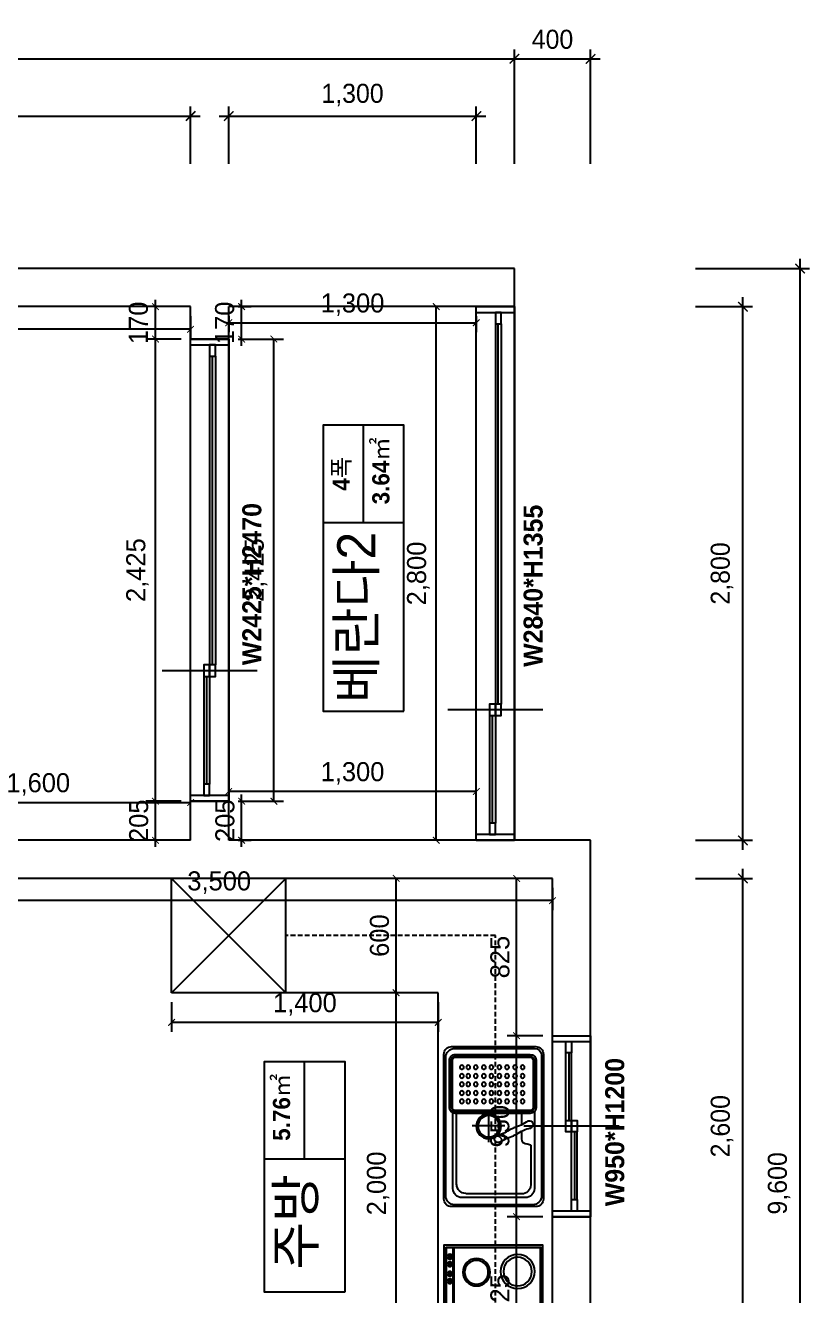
# Model space of a CAD drawing. Header units: inches. Extents: x 261411 to 598054, y 5888 to 34411.
# Drawn here: x 295350 to 299467, y 27747 to 34411 of the extents above; entities that cross this region are included whole.
import ezdxf
from ezdxf.enums import TextEntityAlignment as Align

# ---------------------------------------------------------------- set-up
doc = ezdxf.new("R2010")
doc.units = ezdxf.units.IN
doc.header["$LTSCALE"] = 50
doc.header["$MEASUREMENT"] = 0
doc.linetypes.add('DASHED', pattern=[0.75, 0.5, -0.25])
for name, color, linetype in [('02-WAL', 2, 'Continuous'), ('03-TEXT', 3, 'Continuous'), ('04-WIN TEXT', 4, 'Continuous'), ('06-FUR', 6, 'Continuous'), ('07-DIM', 5, 'Continuous'), ('07-DIM WAL', 5, 'Continuous'), ('253', 253, 'Continuous'), ('CO-FURB-DN', 9, 'Continuous'), ('도면층2', 2, 'Continuous'), ('도면층4', 4, 'Continuous'), ('도면층5', 5, 'Continuous')]:
    doc.layers.add(name, color=color, linetype=linetype)
doc.styles.add('DH-TEXT', font='')
doc.styles.add('HY 울릉도 L', font='')
doc.styles.add('넥슨고딕', font='NEXONLv1GothicBold.ttf')
doc.styles.add('마감재', font='stylu.ttf')
doc.styles.add('코레일둥고', font='Korail_Round_Gothic_Medium.ttf')
doc.styles.get('DH-TEXT').set_extended_font_data('HY울릉도L')
doc.styles.get('HY 울릉도 L').set_extended_font_data('HY울릉도L')
doc.dimstyles.new('50', dxfattribs={"dimscale": 50, "dimtxt": 2, "dimasz": 1, "dimexe": 1, "dimexo": 1, "dimgap": 1, "dimtad": 1, "dimdec": 0, "dimrnd": 0.05, "dimdsep": 46, "dimlunit": 6, "dimtxsty": 'HY 울릉도 L', "dimblk": 'ARCHTICK', "dimcen": 2.5, "dimdle": 1, "dimclrd": 133, "dimclre": 133, "dimclrt": 30, "dimadec": 0, "dimazin": 0, "dimtfac": 1, "dimtdec": 0, "dimtix": 1, "dimtmove": 2, "dimatfit": 3, "dimldrblk": 'ARCHTICK', "dimfxl": 1, "dimlwd": -1, "dimlwe": -1, "dimarcsym": 0})
doc.dimstyles.new('벽치수 Copy of DIM-50', dxfattribs={"dimscale": 50, "dimtxt": 2, "dimasz": 0.7, "dimexe": 1, "dimexo": 1, "dimgap": 0.7, "dimtad": 1, "dimdec": 0, "dimzin": 1, "dimdsep": 46, "dimlunit": 6, "dimtxsty": '마감재', "dimblk": 'ARCHTICK', "dimcen": -0.09, "dimclrd": 256, "dimclre": 256, "dimclrt": 3, "dimadec": 0, "dimazin": 0, "dimtfac": 1, "dimtdec": 0, "dimtix": 1, "dimtmove": 2, "dimatfit": 0, "dimldrblk": 'ARCHTICK', "dimfxl": 1, "dimtolj": 1, "dimtzin": 0, "dimarcsym": 0})

# ---------------------------------------------------------------- blocks, each defined once
blk = doc.blocks.new('FB-009')
at = {"layer": 'CO-FURB-DN', "color": 251}
for p, q in [((10, 510), (10, 10)), ((278, 510), (10, 510)), ((13.4, 505.2), (13.4, 53.7)), ((275.4, 505.2), (13.4, 505.2)), ((566, 510), (266.8, 510)), ((563.4, 505.2), (266.8, 505.2)), ((563.4, 53.7), (563.4, 505.2)), ((566, 10), (566, 510)), ((10, 50), (278, 50)), ((10, 10), (278, 10)), ((12.2, 46.5), (12.2, 13.4)), ((276.4, 46.5), (12.2, 46.5)), ((12.2, 13.4), (276.4, 13.4)), ((13.4, 53.7), (275.4, 53.7)), ((266.8, 53.7), (563.4, 53.7)), ((266.8, 50), (566, 50)), ((564.4, 46.5), (266.8, 46.5)), ((266.8, 13.4), (564.4, 13.4)), ((266.8, 10), (566, 10)), ((385, 40.6), (385, 21.8)), ((388, 40.6), (388, 21.8)), ((424.2, 40.6), (424.2, 21.8)), ((427.2, 40.6), (427.2, 21.8)), ((474.9, 40.6), (474.9, 21.8)), ((477.9, 40.6), (477.9, 21.8)), ((514, 40.6), (514, 21.8)), ((517, 40.6), (517, 21.8)), ((564.4, 13.4), (564.4, 46.5))]:
    blk.add_line(p, q, dxfattribs=at)
at = {"layer": 'CO-FURB-DN'}
blk.add_lwpolyline([(0, 520), (576, 520), (576, 0), (0, 0)], close=True, dxfattribs=at)
at = {"layer": 'CO-FURB-DN', "color": 251}
for centre, radius in [((149.6, 387.2), 89.9), ((437.6, 387.2), 89.9), ((149.6, 387.2), 74.9), ((437.6, 387.2), 74.9), ((145.8, 170.8), 72), ((145.8, 170.8), 62), ((433.8, 170.8), 72), ((433.8, 170.8), 62), ((386.5, 31.2), 12.5), ((386.5, 31.2), 9.52), ((425.6, 31.2), 12.5), ((425.6, 31.2), 9.52), ((476.3, 31.2), 12.5), ((476.3, 31.2), 9.52), ((515.5, 31.2), 12.5), ((515.5, 31.2), 9.52)]:
    blk.add_circle(centre, radius, dxfattribs=at)
at = {"layer": 'CO-FURB-DN', "color": 251, "style": 'DH-TEXT'}
blk.add_text('Miele', height=15, dxfattribs=at).set_placement((29, 23.1))
blk = doc.blocks.new('FB-022')
at = {"layer": 'CO-FURB-DN', "color": 251}
for p, q in [((370.5, 513), (-365, 513)), ((76.4, 475), (-327, 475)), ((346.5, 483.5), (97.4, 483.5)), ((346.5, 473.5), (97.4, 473.5)), ((346.5, 468.5), (97.4, 468.5)), ((408.5, 57), (408.5, 475)), ((-412.5, 465.5), (-412.5, 57)), ((-374.5, 427.5), (-374.5, 95)), ((-354.7, 409), (-354.7, 114.5)), ((-99.8, 456), (-308, 456)), ((-99.8, 456), (-95, 437)), ((-66.5, 408.5), (-25.7, 408.5)), ((6.7, 408.5), (67.4, 408.5)), ((67.4, 453.5), (67.4, 59.5)), ((77.4, 453.5), (77.4, 59.5)), ((82.4, 453.5), (82.4, 59.5)), ((361.5, 59.5), (361.5, 453.5)), ((366.5, 59.5), (366.5, 453.5)), ((376.5, 59.5), (376.5, 453.5)), ((1.8, 320.6), (1.8, 148.2)), ((88, 234.4), (-84.4, 234.4)), ((-365, 9.5), (361, 9.5)), ((-327, 47.5), (69.9, 47.5)), ((-308, 66.5), (67.4, 66.5)), ((97.4, 44.5), (346.5, 44.5)), ((97.4, 39.5), (346.5, 39.5)), ((97.4, 29.5), (346.5, 29.5))]:
    blk.add_line(p, q, dxfattribs=at)
at = {"layer": 'CO-FURB-DN'}
blk.add_lwpolyline([(-382, 0), (378, 0, 0.414214), (418, 40), (418, 482.5, 0.414214), (378, 522.5), (-382, 522.5, 0.414214), (-422, 482.5), (-422, 40, 0.414214)], format="xyb", close=True, dxfattribs=at)
at = {"layer": 'CO-FURB-DN', "color": 251}
for centre, radius in [((130.7, 412.8), 10.7), ((174.1, 412.8), 10.7), ((220.1, 412.8), 10.7), ((263.5, 412.8), 10.7), ((309.5, 412.8), 10.7), ((130.7, 373.1), 10.7), ((130.7, 331), 10.7), ((174.1, 373.1), 10.7), ((174.1, 331), 10.7), ((220.1, 373.1), 10.7), ((220.1, 331), 10.7), ((263.5, 373.1), 10.7), ((263.5, 331), 10.7), ((309.5, 373.1), 10.7), ((309.5, 331), 10.7), ((-0.1, 235.3), 65.6), ((-0.1, 235.3), 56.1), ((130.7, 291.3), 10.7), ((174.1, 291.3), 10.7), ((220.1, 291.3), 10.7), ((263.5, 291.3), 10.7), ((309.5, 291.3), 10.7), ((130.7, 249.1), 10.7), ((130.7, 209.4), 10.7), ((174.1, 249.1), 10.7), ((174.1, 209.4), 10.7), ((220.1, 249.1), 10.7), ((220.1, 209.4), 10.7), ((263.5, 249.1), 10.7), ((263.5, 209.4), 10.7), ((309.5, 249.1), 10.7), ((309.5, 209.4), 10.7), ((130.7, 167.2), 10.7), ((130.7, 127.5), 10.7), ((174.1, 167.2), 10.7), ((174.1, 127.5), 10.7), ((220.1, 167.2), 10.7), ((220.1, 127.5), 10.7), ((263.5, 167.2), 10.7), ((263.5, 127.5), 10.7), ((309.5, 167.2), 10.7), ((309.5, 127.5), 10.7), ((130.7, 94), 10.7), ((174.1, 94), 10.7), ((220.1, 94), 10.7), ((263.5, 94), 10.7), ((309.5, 94), 10.7)]:
    blk.add_circle(centre, radius, dxfattribs=at)
for centre, radius, start, end in [((-365, 465.5), 47.5, 90, 180), ((-327, 427.5), 47.5, 90, 180), ((8.7, 448.1), 20, 310.69453, 180.75487), ((97.4, 453.5), 30, 90, 180), ((97.4, 453.5), 20, 90, 180), ((97.4, 453.5), 15, 90, 180), ((346.5, 453.5), 30, 0, 90), ((346.5, 453.5), 20, 0, 90), ((346.5, 453.5), 15, 0, 90), ((370.5, 475), 38, 0, 90), ((-308, 408.5), 47.5, 90, 180), ((-66.5, 437), 28.5, 180, 270), ((-191.5, 490.3), 185.1, 323.58629, 349.44471), ((172.2, 325.1), 185.1, 141.41182, 166.86058), ((66.5, 437), 28.5, 270, 271.74826), ((-309.2, 441.9), 270.1, 325.99443, 343.44907), ((-2.3, 350.7), 50, 143.58629, 163.44907), ((132.7, 239.2), 185.1, 143.67866, 165.20201), ((-56.8, 378.5), 50, 323.67866, 346.86058), ((-66.2, 284.6), 20, 161.87682, 5.53884), ((-59.8, 298.7), 20, 16.6147, 121.85435), ((-327, 95), 47.5, 180, 270), ((-305.3, 114.5), 47.5, 180, 270), ((-365, 57), 47.5, 180, 270), ((97.4, 59.5), 30, 180, 270), ((97.4, 59.5), 20, 180, 270), ((97.4, 59.5), 15, 180, 270), ((346.5, 59.5), 30, 270, 0), ((346.5, 59.5), 20, 270, 0), ((346.5, 59.5), 15, 270, 0), ((361, 57), 47.5, 270, 0)]:
    blk.add_arc(centre, radius, start, end, dxfattribs=at)
blk = doc.blocks.new('_ArchTick')
at = {"color": 0, "linetype": 'ByBlock', "const_width": 0.15}
blk.add_lwpolyline([(-0.5, -0.5), (0.5, 0.5)], dxfattribs=at)
blk = doc.blocks.new('*D50')
at = {"layer": '07-DIM', "color": 133}
for p, q in [((298867.1, 29935.4), (299167.1, 29935.4)), ((299117.1, 27285.4), (299117.1, 29985.4)), ((298867.1, 27335.4), (299167.1, 27335.4))]:
    blk.add_line(p, q, dxfattribs=at)
at = {"layer": 'Defpoints', "color": 0}
for p in [(298817.1, 29935.4), (299117.1, 29935.4), (298817.1, 27335.4)]:
    blk.add_point(p, dxfattribs=at)
at = {"layer": '07-DIM', "color": 133, "xscale": 50, "yscale": 50, "zscale": 50}
for p, rotation in [((299117.1, 29935.4), 90), ((299117.1, 27335.4), 270)]:
    blk.add_blockref('_ArchTick', p, dxfattribs=dict(at, rotation=rotation))
at = {"layer": '07-DIM', "color": 30, "insert": (299007.2, 28635.4), "char_height": 100, "attachment_point": 5, "rotation": 90, "style": 'HY 울릉도 L'}
blk.add_mtext('2,600', dxfattribs=at)
blk = doc.blocks.new('*D51')
at = {"layer": '07-DIM', "color": 133}
for p, q in [((298867.1, 32935.4), (299167.1, 32935.4)), ((299117.1, 30085.4), (299117.1, 32985.4)), ((298867.1, 30135.4), (299167.1, 30135.4))]:
    blk.add_line(p, q, dxfattribs=at)
at = {"layer": 'Defpoints', "color": 0}
for p in [(298817.1, 32935.4), (299117.1, 32935.4), (298817.1, 30135.4)]:
    blk.add_point(p, dxfattribs=at)
at = {"layer": '07-DIM', "color": 133, "xscale": 50, "yscale": 50, "zscale": 50}
for p, rotation in [((299117.1, 32935.4), 90), ((299117.1, 30135.4), 270)]:
    blk.add_blockref('_ArchTick', p, dxfattribs=dict(at, rotation=rotation))
at = {"layer": '07-DIM', "color": 30, "insert": (299007.2, 31535.4), "char_height": 100, "attachment_point": 5, "rotation": 90, "style": 'HY 울릉도 L'}
blk.add_mtext('2,800', dxfattribs=at)
blk = doc.blocks.new('*D62')
at = {"layer": '07-DIM', "color": 133}
for p, q in [((293667.1, 33935.4), (296267.1, 33935.4)), ((293717.1, 33685.4), (293717.1, 33985.4)), ((296217.1, 33685.4), (296217.1, 33985.4))]:
    blk.add_line(p, q, dxfattribs=at)
at = {"layer": 'Defpoints', "color": 0}
for p in [(296217.1, 33935.4), (293717.1, 33635.4), (296217.1, 33635.4)]:
    blk.add_point(p, dxfattribs=at)
at = {"layer": '07-DIM', "color": 133, "xscale": 50, "yscale": 50, "zscale": 50, "rotation": 180}
blk.add_blockref('_ArchTick', (293717.1, 33935.4), dxfattribs=at)
at = {"layer": '07-DIM', "color": 133, "xscale": 50, "yscale": 50, "zscale": 50}
blk.add_blockref('_ArchTick', (296217.1, 33935.4), dxfattribs=at)
at = {"layer": '07-DIM', "color": 30, "insert": (294967.1, 34045.3), "char_height": 100, "attachment_point": 5, "style": 'HY 울릉도 L'}
blk.add_mtext('2,500', dxfattribs=at)
blk = doc.blocks.new('*D63')
at = {"layer": '07-DIM', "color": 133}
for p, q in [((296367.1, 33935.4), (297767.1, 33935.4)), ((296417.1, 33685.4), (296417.1, 33985.4)), ((297717.1, 33685.4), (297717.1, 33985.4))]:
    blk.add_line(p, q, dxfattribs=at)
at = {"layer": 'Defpoints', "color": 0}
for p in [(297717.1, 33935.4), (296417.1, 33635.4), (297717.1, 33635.4)]:
    blk.add_point(p, dxfattribs=at)
at = {"layer": '07-DIM', "color": 133, "xscale": 50, "yscale": 50, "zscale": 50, "rotation": 180}
blk.add_blockref('_ArchTick', (296417.1, 33935.4), dxfattribs=at)
at = {"layer": '07-DIM', "color": 133, "xscale": 50, "yscale": 50, "zscale": 50}
blk.add_blockref('_ArchTick', (297717.1, 33935.4), dxfattribs=at)
at = {"layer": '07-DIM', "color": 30, "insert": (297067.1, 34045.4), "char_height": 100, "attachment_point": 5, "style": 'HY 울릉도 L'}
blk.add_mtext('1,300', dxfattribs=at)
blk = doc.blocks.new('*D64')
at = {"layer": '07-DIM', "color": 133}
for p, q in [((297917.1, 33685.4), (297917.1, 34285.4)), ((298317.1, 33685.4), (298317.1, 34285.4)), ((297867.1, 34235.4), (298367.1, 34235.4))]:
    blk.add_line(p, q, dxfattribs=at)
at = {"layer": 'Defpoints', "color": 0}
for p in [(298317.1, 34235.4), (297917.1, 33635.4), (298317.1, 33635.4)]:
    blk.add_point(p, dxfattribs=at)
at = {"layer": '07-DIM', "color": 133, "xscale": 50, "yscale": 50, "zscale": 50, "rotation": 180}
blk.add_blockref('_ArchTick', (297917.1, 34235.4), dxfattribs=at)
at = {"layer": '07-DIM', "color": 133, "xscale": 50, "yscale": 50, "zscale": 50}
blk.add_blockref('_ArchTick', (298317.1, 34235.4), dxfattribs=at)
at = {"layer": '07-DIM', "color": 30, "insert": (298117.1, 34337.5), "char_height": 100, "attachment_point": 5, "style": 'HY 울릉도 L'}
blk.add_mtext('400', dxfattribs=at)
blk = doc.blocks.new('*D66')
at = {"layer": '07-DIM', "color": 133}
for p, q in [((286617.1, 33685.4), (286617.1, 34285.4)), ((297917.1, 33685.4), (297917.1, 34285.4)), ((286567.1, 34235.4), (297967.1, 34235.4))]:
    blk.add_line(p, q, dxfattribs=at)
at = {"layer": 'Defpoints', "color": 0}
for p in [(297917.1, 34235.4), (286617.1, 33635.4), (297917.1, 33635.4)]:
    blk.add_point(p, dxfattribs=at)
at = {"layer": '07-DIM', "color": 133, "xscale": 50, "yscale": 50, "zscale": 50, "rotation": 180}
blk.add_blockref('_ArchTick', (286617.1, 34235.4), dxfattribs=at)
at = {"layer": '07-DIM', "color": 133, "xscale": 50, "yscale": 50, "zscale": 50}
blk.add_blockref('_ArchTick', (297917.1, 34235.4), dxfattribs=at)
at = {"layer": '07-DIM', "color": 30, "insert": (292267.1, 34345.4), "char_height": 100, "attachment_point": 5, "style": 'HY 울릉도 L'}
blk.add_mtext('11,300', dxfattribs=at)
blk = doc.blocks.new('*D68')
at = {"layer": '07-DIM', "color": 133}
for p, q in [((298867.1, 33135.4), (299467.1, 33135.4)), ((299417.1, 23485.4), (299417.1, 33185.4)), ((298867.1, 23535.4), (299467.1, 23535.4))]:
    blk.add_line(p, q, dxfattribs=at)
at = {"layer": 'Defpoints', "color": 0}
for p in [(298817.1, 33135.4), (299417.1, 33135.4), (298817.1, 23535.4)]:
    blk.add_point(p, dxfattribs=at)
at = {"layer": '07-DIM', "color": 133, "xscale": 50, "yscale": 50, "zscale": 50}
for p, rotation in [((299417.1, 33135.4), 90), ((299417.1, 23535.4), 270)]:
    blk.add_blockref('_ArchTick', p, dxfattribs=dict(at, rotation=rotation))
at = {"layer": '07-DIM', "color": 30, "insert": (299307.1, 28335.4), "char_height": 100, "attachment_point": 5, "rotation": 90, "style": 'HY 울릉도 L'}
blk.add_mtext('9,600', dxfattribs=at)
blk = doc.blocks.new('*D92')
at = {"layer": '07-DIM WAL', "lineweight": -2}
for p, q in [((298067.1, 28160.4), (297878.5, 28160.4)), ((297928.5, 27335.4), (297928.5, 28160.4)), ((298067.1, 27335.4), (297878.5, 27335.4))]:
    blk.add_line(p, q, dxfattribs=at)
at = {"layer": 'Defpoints', "color": 0}
for p in [(297928.5, 28160.4), (298117.1, 28160.4), (298117.1, 27335.4)]:
    blk.add_point(p, dxfattribs=at)
at = {"layer": '07-DIM WAL', "lineweight": -2, "xscale": 35, "yscale": 35, "zscale": 35}
for p, rotation in [((297928.5, 28160.4), 90), ((297928.5, 27335.4), 270)]:
    blk.add_blockref('_ArchTick', p, dxfattribs=dict(at, rotation=rotation))
at = {"layer": '07-DIM WAL', "color": 3, "insert": (297841.4, 27747.9), "char_height": 100, "attachment_point": 5, "rotation": 90, "style": '마감재'}
blk.add_mtext('\\A1;825', dxfattribs=at)
blk = doc.blocks.new('*D93')
at = {"layer": '07-DIM WAL', "lineweight": -2}
for p, q in [((298067.1, 29110.4), (297878.5, 29110.4)), ((297928.5, 28160.4), (297928.5, 29110.4)), ((298067.1, 28160.4), (297878.5, 28160.4))]:
    blk.add_line(p, q, dxfattribs=at)
at = {"layer": 'Defpoints', "color": 0}
for p in [(297928.5, 29110.4), (298117.1, 29110.4), (298117.1, 28160.4)]:
    blk.add_point(p, dxfattribs=at)
at = {"layer": '07-DIM WAL', "lineweight": -2, "xscale": 35, "yscale": 35, "zscale": 35}
for p, rotation in [((297928.5, 29110.4), 90), ((297928.5, 28160.4), 270)]:
    blk.add_blockref('_ArchTick', p, dxfattribs=dict(at, rotation=rotation))
at = {"layer": '07-DIM WAL', "color": 3, "insert": (297841, 28635.4), "char_height": 100, "attachment_point": 5, "rotation": 90, "style": '마감재'}
blk.add_mtext('\\A1;950', dxfattribs=at)
blk = doc.blocks.new('*D94')
at = {"layer": '07-DIM WAL', "lineweight": -2}
for p, q in [((298067.1, 29935.4), (297878.5, 29935.4)), ((297928.5, 29110.4), (297928.5, 29935.4)), ((298067.1, 29110.4), (297878.5, 29110.4))]:
    blk.add_line(p, q, dxfattribs=at)
at = {"layer": 'Defpoints', "color": 0}
for p in [(297928.5, 29935.4), (298117.1, 29935.4), (298117.1, 29110.4)]:
    blk.add_point(p, dxfattribs=at)
at = {"layer": '07-DIM WAL', "lineweight": -2, "xscale": 35, "yscale": 35, "zscale": 35}
for p, rotation in [((297928.5, 29935.4), 90), ((297928.5, 29110.4), 270)]:
    blk.add_blockref('_ArchTick', p, dxfattribs=dict(at, rotation=rotation))
at = {"layer": '07-DIM WAL', "color": 3, "insert": (297841.4, 29522.9), "char_height": 100, "attachment_point": 5, "rotation": 90, "style": '마감재'}
blk.add_mtext('\\A1;825', dxfattribs=at)
blk = doc.blocks.new('*D95')
at = {"layer": '07-DIM WAL', "lineweight": -2}
for p, q in [((294617.1, 29885.4), (294617.1, 29768.9)), ((298117.1, 29885.4), (298117.1, 29768.9)), ((298117.1, 29818.9), (294617.1, 29818.9))]:
    blk.add_line(p, q, dxfattribs=at)
at = {"layer": 'Defpoints', "color": 0}
for p in [(294617.1, 29935.4), (298117.1, 29935.4), (294617.1, 29818.9)]:
    blk.add_point(p, dxfattribs=at)
at = {"layer": '07-DIM WAL', "lineweight": -2, "xscale": 35, "yscale": 35, "zscale": 35, "rotation": 180}
blk.add_blockref('_ArchTick', (294617.1, 29818.9), dxfattribs=at)
at = {"layer": '07-DIM WAL', "lineweight": -2, "xscale": 35, "yscale": 35, "zscale": 35}
blk.add_blockref('_ArchTick', (298117.1, 29818.9), dxfattribs=at)
at = {"layer": '07-DIM WAL', "color": 3, "insert": (296367.1, 29913.2), "char_height": 100, "attachment_point": 5, "style": '마감재'}
blk.add_mtext('\\A1;3,500', dxfattribs=at)
blk = doc.blocks.new('*D141')
at = {"layer": '07-DIM WAL', "lineweight": -2}
for p, q in [((294617.1, 30185.4), (294617.1, 30383.9)), ((294617.1, 30333.9), (296217.1, 30333.9)), ((296217.1, 30185.4), (296217.1, 30383.9))]:
    blk.add_line(p, q, dxfattribs=at)
at = {"layer": 'Defpoints', "color": 0}
for p in [(296217.1, 30333.9), (294617.1, 30135.4), (296217.1, 30135.4)]:
    blk.add_point(p, dxfattribs=at)
at = {"layer": '07-DIM WAL', "lineweight": -2, "xscale": 35, "yscale": 35, "zscale": 35, "rotation": 180}
blk.add_blockref('_ArchTick', (294617.1, 30333.9), dxfattribs=at)
at = {"layer": '07-DIM WAL', "lineweight": -2, "xscale": 35, "yscale": 35, "zscale": 35}
blk.add_blockref('_ArchTick', (296217.1, 30333.9), dxfattribs=at)
at = {"layer": '07-DIM WAL', "color": 3, "insert": (295417.1, 30428.3), "char_height": 100, "attachment_point": 5, "style": '마감재'}
blk.add_mtext('\\A1;1,600', dxfattribs=at)
blk = doc.blocks.new('*D142')
at = {"layer": '07-DIM WAL', "lineweight": -2}
for p, q in [((296167.1, 30340.4), (295982.3, 30340.4)), ((296032.3, 30100.4), (296032.3, 30375.4)), ((296167.1, 30135.4), (295982.3, 30135.4))]:
    blk.add_line(p, q, dxfattribs=at)
at = {"layer": 'Defpoints', "color": 0}
for p in [(296032.3, 30340.4), (296217.1, 30340.4), (296217.1, 30135.4)]:
    blk.add_point(p, dxfattribs=at)
at = {"layer": '07-DIM WAL', "lineweight": -2, "xscale": 35, "yscale": 35, "zscale": 35}
for p, rotation in [((296032.3, 30340.4), 270), ((296032.3, 30135.4), 90)]:
    blk.add_blockref('_ArchTick', p, dxfattribs=dict(at, rotation=rotation))
at = {"layer": '07-DIM WAL', "color": 3, "insert": (295944.8, 30237.9), "char_height": 100, "attachment_point": 5, "rotation": 90, "style": '마감재'}
blk.add_mtext('\\A1;205', dxfattribs=at)
blk = doc.blocks.new('*D143')
at = {"layer": '07-DIM WAL', "lineweight": -2}
for p, q in [((296167.1, 32765.4), (295982.3, 32765.4)), ((296032.3, 30340.4), (296032.3, 32765.4)), ((296167.1, 30340.4), (295982.3, 30340.4))]:
    blk.add_line(p, q, dxfattribs=at)
at = {"layer": 'Defpoints', "color": 0}
for p in [(296032.3, 32765.4), (296217.1, 32765.4), (296217.1, 30340.4)]:
    blk.add_point(p, dxfattribs=at)
at = {"layer": '07-DIM WAL', "lineweight": -2, "xscale": 35, "yscale": 35, "zscale": 35}
for p, rotation in [((296032.3, 32765.4), 90), ((296032.3, 30340.4), 270)]:
    blk.add_blockref('_ArchTick', p, dxfattribs=dict(at, rotation=rotation))
at = {"layer": '07-DIM WAL', "color": 3, "insert": (295938.3, 31552.9), "char_height": 100, "attachment_point": 5, "rotation": 90, "style": '마감재'}
blk.add_mtext('\\A1;2,425', dxfattribs=at)
blk = doc.blocks.new('*D144')
at = {"layer": '07-DIM WAL', "lineweight": -2}
for p, q in [((296167.1, 32935.4), (295982.3, 32935.4)), ((296032.3, 32730.4), (296032.3, 32970.4)), ((296167.1, 32765.4), (295982.3, 32765.4))]:
    blk.add_line(p, q, dxfattribs=at)
at = {"layer": 'Defpoints', "color": 0}
for p in [(296032.3, 32935.4), (296217.1, 32935.4), (296217.1, 32765.4)]:
    blk.add_point(p, dxfattribs=at)
at = {"layer": '07-DIM WAL', "lineweight": -2, "xscale": 35, "yscale": 35, "zscale": 35}
for p, rotation in [((296032.3, 32935.4), 270), ((296032.3, 32765.4), 90)]:
    blk.add_blockref('_ArchTick', p, dxfattribs=dict(at, rotation=rotation))
at = {"layer": '07-DIM WAL', "color": 3, "insert": (295943.4, 32850.4), "char_height": 100, "attachment_point": 5, "rotation": 90, "style": '마감재'}
blk.add_mtext('\\A1;170', dxfattribs=at)
blk = doc.blocks.new('*D145')
at = {"layer": '07-DIM WAL', "lineweight": -2}
for p, q in [((293717.1, 32885.4), (293717.1, 32766.5)), ((296217.1, 32885.4), (296217.1, 32766.5)), ((296217.1, 32816.5), (293717.1, 32816.5))]:
    blk.add_line(p, q, dxfattribs=at)
at = {"layer": 'Defpoints', "color": 0}
for p in [(293717.1, 32935.4), (296217.1, 32935.4), (293717.1, 32816.5)]:
    blk.add_point(p, dxfattribs=at)
at = {"layer": '07-DIM WAL', "lineweight": -2, "xscale": 35, "yscale": 35, "zscale": 35, "rotation": 180}
blk.add_blockref('_ArchTick', (293717.1, 32816.5), dxfattribs=at)
at = {"layer": '07-DIM WAL', "lineweight": -2, "xscale": 35, "yscale": 35, "zscale": 35}
blk.add_blockref('_ArchTick', (296217.1, 32816.5), dxfattribs=at)
at = {"layer": '07-DIM WAL', "color": 3, "insert": (294967.1, 32910.8), "char_height": 100, "attachment_point": 5, "style": '마감재'}
blk.add_mtext('\\A1;2,500', dxfattribs=at)
blk = doc.blocks.new('*D146')
at = {"layer": '07-DIM WAL', "lineweight": -2}
for p, q in [((296467.1, 30340.4), (296535, 30340.4)), ((296485, 30100.4), (296485, 30375.4)), ((296467.1, 30135.4), (296535, 30135.4))]:
    blk.add_line(p, q, dxfattribs=at)
at = {"layer": 'Defpoints', "color": 0}
for p in [(296417.1, 30340.4), (296485, 30340.4), (296417.1, 30135.4)]:
    blk.add_point(p, dxfattribs=at)
at = {"layer": '07-DIM WAL', "lineweight": -2, "xscale": 35, "yscale": 35, "zscale": 35}
for p, rotation in [((296485, 30340.4), 270), ((296485, 30135.4), 90)]:
    blk.add_blockref('_ArchTick', p, dxfattribs=dict(at, rotation=rotation))
at = {"layer": '07-DIM WAL', "color": 3, "insert": (296397.5, 30237.9), "char_height": 100, "attachment_point": 5, "rotation": 90, "style": '마감재'}
blk.add_mtext('\\A1;205', dxfattribs=at)
blk = doc.blocks.new('*D147')
at = {"layer": '07-DIM WAL', "lineweight": -2}
for p, q in [((296467.1, 32765.4), (296704.3, 32765.4)), ((296654.3, 30340.4), (296654.3, 32765.4)), ((296467.1, 30340.4), (296704.3, 30340.4))]:
    blk.add_line(p, q, dxfattribs=at)
at = {"layer": 'Defpoints', "color": 0}
for p in [(296417.1, 32765.4), (296654.3, 32765.4), (296417.1, 30340.4)]:
    blk.add_point(p, dxfattribs=at)
at = {"layer": '07-DIM WAL', "lineweight": -2, "xscale": 35, "yscale": 35, "zscale": 35}
for p, rotation in [((296654.3, 32765.4), 90), ((296654.3, 30340.4), 270)]:
    blk.add_blockref('_ArchTick', p, dxfattribs=dict(at, rotation=rotation))
at = {"layer": '07-DIM WAL', "color": 3, "insert": (296560.3, 31552.9), "char_height": 100, "attachment_point": 5, "rotation": 90, "style": '마감재'}
blk.add_mtext('\\A1;2,425', dxfattribs=at)
blk = doc.blocks.new('*D148')
at = {"layer": '07-DIM WAL', "lineweight": -2}
for p, q in [((296467.1, 32935.4), (296535, 32935.4)), ((296485, 32730.4), (296485, 32970.4)), ((296467.1, 32765.4), (296535, 32765.4))]:
    blk.add_line(p, q, dxfattribs=at)
at = {"layer": 'Defpoints', "color": 0}
for p in [(296417.1, 32935.4), (296485, 32935.4), (296417.1, 32765.4)]:
    blk.add_point(p, dxfattribs=at)
at = {"layer": '07-DIM WAL', "lineweight": -2, "xscale": 35, "yscale": 35, "zscale": 35}
for p, rotation in [((296485, 32935.4), 270), ((296485, 32765.4), 90)]:
    blk.add_blockref('_ArchTick', p, dxfattribs=dict(at, rotation=rotation))
at = {"layer": '07-DIM WAL', "color": 3, "insert": (296396, 32850.4), "char_height": 100, "attachment_point": 5, "rotation": 90, "style": '마감재'}
blk.add_mtext('\\A1;170', dxfattribs=at)
blk = doc.blocks.new('*D149')
at = {"layer": '07-DIM WAL', "lineweight": -2}
for p, q in [((296417.1, 32885.4), (296417.1, 32801.1)), ((297717.1, 32885.4), (297717.1, 32801.1)), ((296417.1, 32851.1), (297717.1, 32851.1))]:
    blk.add_line(p, q, dxfattribs=at)
at = {"layer": 'Defpoints', "color": 0}
for p in [(296417.1, 32935.4), (297717.1, 32935.4), (297717.1, 32851.1)]:
    blk.add_point(p, dxfattribs=at)
at = {"layer": '07-DIM WAL', "lineweight": -2, "xscale": 35, "yscale": 35, "zscale": 35, "rotation": 180}
blk.add_blockref('_ArchTick', (296417.1, 32851.1), dxfattribs=at)
at = {"layer": '07-DIM WAL', "lineweight": -2, "xscale": 35, "yscale": 35, "zscale": 35}
blk.add_blockref('_ArchTick', (297717.1, 32851.1), dxfattribs=at)
at = {"layer": '07-DIM WAL', "color": 3, "insert": (297067.1, 32945.4), "char_height": 100, "attachment_point": 5, "style": '마감재'}
blk.add_mtext('\\A1;1,300', dxfattribs=at)
blk = doc.blocks.new('*D150')
at = {"layer": '07-DIM WAL', "lineweight": -2}
for p, q in [((296417.1, 30185.4), (296417.1, 30441.9)), ((297717.1, 30391.9), (296417.1, 30391.9)), ((297717.1, 30185.4), (297717.1, 30441.9))]:
    blk.add_line(p, q, dxfattribs=at)
at = {"layer": 'Defpoints', "color": 0}
for p in [(296417.1, 30391.9), (296417.1, 30135.4), (297717.1, 30135.4)]:
    blk.add_point(p, dxfattribs=at)
at = {"layer": '07-DIM WAL', "lineweight": -2, "xscale": 35, "yscale": 35, "zscale": 35, "rotation": 180}
blk.add_blockref('_ArchTick', (296417.1, 30391.9), dxfattribs=at)
at = {"layer": '07-DIM WAL', "lineweight": -2, "xscale": 35, "yscale": 35, "zscale": 35}
blk.add_blockref('_ArchTick', (297717.1, 30391.9), dxfattribs=at)
at = {"layer": '07-DIM WAL', "color": 3, "insert": (297067.1, 30486.3), "char_height": 100, "attachment_point": 5, "style": '마감재'}
blk.add_mtext('\\A1;1,300', dxfattribs=at)
blk = doc.blocks.new('*D151')
at = {"layer": '07-DIM WAL', "lineweight": -2}
for p, q in [((297667.1, 32935.4), (297457, 32935.4)), ((297507, 30135.4), (297507, 32935.4)), ((297667.1, 30135.4), (297457, 30135.4))]:
    blk.add_line(p, q, dxfattribs=at)
at = {"layer": 'Defpoints', "color": 0}
for p in [(297507, 32935.4), (297717.1, 32935.4), (297717.1, 30135.4)]:
    blk.add_point(p, dxfattribs=at)
at = {"layer": '07-DIM WAL', "lineweight": -2, "xscale": 35, "yscale": 35, "zscale": 35}
for p, rotation in [((297507, 32935.4), 90), ((297507, 30135.4), 270)]:
    blk.add_blockref('_ArchTick', p, dxfattribs=dict(at, rotation=rotation))
at = {"layer": '07-DIM WAL', "color": 3, "insert": (297412.6, 31535.4), "char_height": 100, "attachment_point": 5, "rotation": 90, "style": '마감재'}
blk.add_mtext('\\A1;2,800', dxfattribs=at)
blk = doc.blocks.new('*D157')
at = {"layer": '07-DIM WAL', "lineweight": -2}
for p, q in [((297467.1, 29335.4), (297246.2, 29335.4)), ((297296.2, 27335.4), (297296.2, 29335.4)), ((297467.1, 27335.4), (297246.2, 27335.4))]:
    blk.add_line(p, q, dxfattribs=at)
at = {"layer": 'Defpoints', "color": 0}
for p in [(297296.2, 29335.4), (297517.1, 29335.4), (297517.1, 27335.4)]:
    blk.add_point(p, dxfattribs=at)
at = {"layer": '07-DIM WAL', "lineweight": -2, "xscale": 35, "yscale": 35, "zscale": 35}
for p, rotation in [((297296.2, 29335.4), 90), ((297296.2, 27335.4), 270)]:
    blk.add_blockref('_ArchTick', p, dxfattribs=dict(at, rotation=rotation))
at = {"layer": '07-DIM WAL', "color": 3, "insert": (297201.9, 28335.4), "char_height": 100, "attachment_point": 5, "rotation": 90, "style": '마감재'}
blk.add_mtext('\\A1;2,000', dxfattribs=at)
blk = doc.blocks.new('*D158')
at = {"layer": '07-DIM WAL', "lineweight": -2}
for p, q in [((297467.1, 29935.4), (297246.2, 29935.4)), ((297296.2, 29335.4), (297296.2, 29935.4)), ((297467.1, 29335.4), (297246.2, 29335.4))]:
    blk.add_line(p, q, dxfattribs=at)
at = {"layer": 'Defpoints', "color": 0}
for p in [(297296.2, 29935.4), (297517.1, 29935.4), (297517.1, 29335.4)]:
    blk.add_point(p, dxfattribs=at)
at = {"layer": '07-DIM WAL', "lineweight": -2, "xscale": 35, "yscale": 35, "zscale": 35}
for p, rotation in [((297296.2, 29935.4), 90), ((297296.2, 29335.4), 270)]:
    blk.add_blockref('_ArchTick', p, dxfattribs=dict(at, rotation=rotation))
at = {"layer": '07-DIM WAL', "color": 3, "insert": (297209, 29635.4), "char_height": 100, "attachment_point": 5, "rotation": 90, "style": '마감재'}
blk.add_mtext('\\A1;600', dxfattribs=at)
blk = doc.blocks.new('*D159')
at = {"layer": '07-DIM WAL', "lineweight": -2}
for p, q in [((296117.1, 29285.4), (296117.1, 29129.9)), ((297517.1, 29285.4), (297517.1, 29129.9)), ((297517.1, 29179.9), (296117.1, 29179.9))]:
    blk.add_line(p, q, dxfattribs=at)
at = {"layer": 'Defpoints', "color": 0}
for p in [(296117.1, 29335.4), (297517.1, 29335.4), (296117.1, 29179.9)]:
    blk.add_point(p, dxfattribs=at)
at = {"layer": '07-DIM WAL', "lineweight": -2, "xscale": 35, "yscale": 35, "zscale": 35, "rotation": 180}
blk.add_blockref('_ArchTick', (296117.1, 29179.9), dxfattribs=at)
at = {"layer": '07-DIM WAL', "lineweight": -2, "xscale": 35, "yscale": 35, "zscale": 35}
blk.add_blockref('_ArchTick', (297517.1, 29179.9), dxfattribs=at)
at = {"layer": '07-DIM WAL', "color": 3, "insert": (296817.1, 29274.3), "char_height": 100, "attachment_point": 5, "style": '마감재'}
blk.add_mtext('\\A1;1,400', dxfattribs=at)

msp = doc.modelspace()

# ---------------------------------------------------------------- linework, layer by layer
at = {"layer": '02-WAL'}
for p, q in [((297917.1, 33135.4), (286617.1, 33135.4)), ((297917.1, 30135.4), (297917.1, 33135.4)), ((296217.1, 32935.4), (293717.1, 32935.4)), ((296217.1, 30135.4), (296217.1, 32935.4)), ((297917.1, 32935.4), (296417.1, 32935.4)), ((296417.1, 30135.4), (296417.1, 32935.4)), ((297717.1, 30135.4), (297717.1, 32935.4)), ((296417.1, 32765.4), (296217.1, 32765.4)), ((296417.1, 30340.4), (296217.1, 30340.4)), ((296217.1, 30135.4), (294617.1, 30135.4)), ((298317.1, 30135.4), (296417.1, 30135.4)), ((298317.1, 23535.4), (298317.1, 30135.4)), ((298117.1, 29935.4), (294617.1, 29935.4)), ((298117.1, 27335.4), (298117.1, 29935.4)), ((298117.1, 29110.4), (298317.1, 29110.4)), ((298117.1, 28160.4), (298317.1, 28160.4))]:
    msp.add_line(p, q, dxfattribs=at)
at = {"layer": '06-FUR'}
for p, q in [((296117.1, 29335.4), (296117.1, 29935.4)), ((296717.1, 29935.4), (296117.1, 29335.4)), ((296717.1, 29335.4), (296117.1, 29935.4)), ((296717.1, 29335.4), (296717.1, 29935.4)), ((297517.1, 29335.4), (296117.1, 29335.4)), ((297517.1, 27335.4), (297517.1, 29335.4))]:
    msp.add_line(p, q, dxfattribs=at)
at = {"layer": '06-FUR', "linetype": 'DASHED'}
for p, q in [((297817.1, 29635.4), (296717.1, 29635.4)), ((297817.1, 27335.4), (297817.1, 29635.4))]:
    msp.add_line(p, q, dxfattribs=at)
at = {"layer": '253'}
for p, q in [((297124.7, 31803.2), (297124.7, 32312.9)), ((296912.5, 31803.2), (297337, 31803.2)), ((296815.5, 28463.9), (296815.5, 28973.6)), ((296603.2, 28463.9), (297027.7, 28463.9))]:
    msp.add_line(p, q, dxfattribs=at)
for points in [[(297337, 30812.9), (297337, 32312.9), (296912.5, 32312.9), (296912.5, 30812.9)], [(297027.7, 27765.9), (297027.7, 28973.6), (296603.2, 28973.6), (296603.2, 27765.9)]]:
    msp.add_lwpolyline(points, close=True, dxfattribs=at)
at = {"layer": '도면층2'}
for p, q in [((297717.1, 32935.4), (297917.1, 32935.4)), ((296217.1, 32765.4), (296417.1, 32765.4)), ((296217.1, 30340.4), (296417.1, 30340.4)), ((297717.1, 30135.4), (297917.1, 30135.4)), ((298117.1, 29110.4), (298317.1, 29110.4)), ((298117.1, 28160.4), (298317.1, 28160.4))]:
    msp.add_line(p, q, dxfattribs=at)
at = {"layer": '도면층4'}
for p, q in [((297717.1, 30135.4), (297717.1, 32935.4)), ((297717.1, 32935.4), (297917.1, 32935.4)), ((297917.1, 32935.4), (297917.1, 30135.4)), ((297717.1, 32905.4), (297917.1, 32905.4)), ((297832.1, 30850.4), (297832.1, 32845.4)), ((296217.1, 30340.4), (296217.1, 32765.4)), ((296217.1, 32765.4), (296417.1, 32765.4)), ((296217.1, 32735.4), (296417.1, 32735.4)), ((296417.1, 32765.4), (296417.1, 30340.4)), ((296332.1, 31055.4), (296332.1, 32675.4)), ((296567.1, 31025.4), (296067.1, 31025.4)), ((296302.1, 30430.4), (296302.1, 30995.4)), ((298067.1, 30820.4), (297567.1, 30820.4)), ((297802.1, 30225.4), (297802.1, 30790.4)), ((296417.1, 30370.4), (296217.1, 30370.4)), ((296417.1, 30340.4), (296217.1, 30340.4)), ((297917.1, 30165.4), (297717.1, 30165.4)), ((297917.1, 30135.4), (297717.1, 30135.4)), ((298117.1, 28160.4), (298117.1, 29110.4)), ((298117.1, 29110.4), (298317.1, 29110.4)), ((298117.1, 29080.4), (298317.1, 29080.4)), ((298317.1, 29110.4), (298317.1, 28160.4)), ((298202.1, 29020.4), (298202.1, 28665.4)), ((298467.1, 28635.4), (297967.1, 28635.4)), ((298232.1, 28605.4), (298232.1, 28250.4)), ((298317.1, 28190.4), (298117.1, 28190.4)), ((298317.1, 28160.4), (298117.1, 28160.4))]:
    msp.add_line(p, q, dxfattribs=at)
for points in [[(297817.1, 32845.4), (297847.1, 32845.4), (297847.1, 32905.4), (297817.1, 32905.4)], [(296317.1, 32675.4), (296347.1, 32675.4), (296347.1, 32735.4), (296317.1, 32735.4)], [(296287.1, 30995.4), (296317.1, 30995.4), (296317.1, 31055.4), (296287.1, 31055.4)], [(296317.1, 30995.4), (296347.1, 30995.4), (296347.1, 31055.4), (296317.1, 31055.4)], [(297787.1, 30790.4), (297817.1, 30790.4), (297817.1, 30850.4), (297787.1, 30850.4)], [(297817.1, 30790.4), (297847.1, 30790.4), (297847.1, 30850.4), (297817.1, 30850.4)], [(296287.1, 30370.4), (296317.1, 30370.4), (296317.1, 30430.4), (296287.1, 30430.4)], [(297787.1, 30165.4), (297817.1, 30165.4), (297817.1, 30225.4), (297787.1, 30225.4)], [(298187.1, 29080.4), (298217.1, 29080.4), (298217.1, 29020.4), (298187.1, 29020.4)], [(298187.1, 28665.4), (298217.1, 28665.4), (298217.1, 28605.4), (298187.1, 28605.4)], [(298217.1, 28665.4), (298247.1, 28665.4), (298247.1, 28605.4), (298217.1, 28605.4)], [(298217.1, 28250.4), (298247.1, 28250.4), (298247.1, 28190.4), (298217.1, 28190.4)]]:
    msp.add_lwpolyline(points, close=True, dxfattribs=at)
at = {"layer": '도면층5'}
for p, q in [((297817.1, 32845.4), (297817.1, 30850.4)), ((297847.1, 32845.4), (297847.1, 30850.4)), ((296317.1, 32675.4), (296317.1, 31055.4)), ((296347.1, 32675.4), (296347.1, 31055.4)), ((296287.1, 30995.4), (296287.1, 30430.4)), ((296317.1, 30995.4), (296317.1, 30430.4)), ((297787.1, 30790.4), (297787.1, 30225.4)), ((297817.1, 30790.4), (297817.1, 30225.4)), ((298187.1, 28665.4), (298187.1, 29020.4)), ((298217.1, 28665.4), (298217.1, 29020.4)), ((298217.1, 28250.4), (298217.1, 28605.4)), ((298247.1, 28250.4), (298247.1, 28605.4))]:
    msp.add_line(p, q, dxfattribs=at)

# ---------------------------------------------------------------- block references
at = {"layer": 'CO-FURB-DN', "xscale": -1, "rotation": 270}
for name, p in [('FB-022', (297547.1, 28635.4)), ('FB-009', (297547.1, 27435.4))]:
    msp.add_blockref(name, p, dxfattribs=at)

# ---------------------------------------------------------------- texts
at = {"layer": '03-TEXT'}
for s, height, style, p in [('3.64㎡', 90, '넥슨고딕', (297260.8, 32074)), ('4폭', 90, '넥슨고딕', (297052.3, 32058.6)), ('베란다2', 200, '코레일둥고', (297187, 31304.6)), ('5.76㎡', 90, '넥슨고딕', (296739.3, 28734.7)), ('주방', 200, '코레일둥고', (296868.1, 28133.4))]:
    msp.add_text(s, height=height, rotation=90, dxfattribs=dict(at, style=style)).set_placement(p, align=Align.CENTER)
at = {"layer": '04-WIN TEXT', "style": '넥슨고딕'}
for s, p in [('W2425*H2470', (296588.5, 31054.2)), ('W2840*H1355', (298065.3, 31045.3)), ('W950*H1200', (298493.8, 28215.4))]:
    msp.add_text(s, height=100, rotation=90, dxfattribs=at).set_placement(p)

# ---------------------------------------------------------------- dimensions: what is measured, and where the dimension line sits
at = {"layer": '07-DIM'}
for base, p1, p2, picture, middle in [((297917.1, 34235.4), (286617.1, 33635.4), (297917.1, 33635.4), '*D66', (292267.1, 34345.4)), ((298317.1, 34235.4), (297917.1, 33635.4), (298317.1, 33635.4), '*D64', (298117.1, 34337.5)), ((296217.1, 33935.4), (293717.1, 33635.4), (296217.1, 33635.4), '*D62', (294967.1, 34045.3)), ((297717.1, 33935.4), (296417.1, 33635.4), (297717.1, 33635.4), '*D63', (297067.1, 34045.4))]:
    dim = msp.add_linear_dim(base=base, p1=p1, p2=p2, dimstyle='50', override={"dimfxl": 0}, dxfattribs=at)
    dim.commit()
    dim.dimension.update_dxf_attribs({"geometry": picture, "text_midpoint": middle})
for base, p1, p2, picture, middle in [((299417.1, 33135.4), (298817.1, 23535.4), (298817.1, 33135.4), '*D68', (299307.1, 28335.4)), ((299117.1, 32935.4), (298817.1, 30135.4), (298817.1, 32935.4), '*D51', (299007.2, 31535.4)), ((299117.1, 29935.4), (298817.1, 27335.4), (298817.1, 29935.4), '*D50', (299007.2, 28635.4))]:
    dim = msp.add_linear_dim(base=base, p1=p1, p2=p2, angle=90, dimstyle='50', override={"dimfxl": 0}, dxfattribs=at)
    dim.commit()
    dim.dimension.update_dxf_attribs({"geometry": picture, "text_midpoint": middle})
at = {"layer": '07-DIM WAL'}
for base, p1, p2, picture, middle in [((297717.1, 32851.1), (296417.1, 32935.4), (297717.1, 32935.4), '*D149', (297067.1, 32945.4)), ((293717.1, 32816.5), (296217.1, 32935.4), (293717.1, 32935.4), '*D145', (294967.1, 32910.8)), ((296417.1, 30391.9), (297717.1, 30135.4), (296417.1, 30135.4), '*D150', (297067.1, 30486.3)), ((296217.1, 30333.9), (294617.1, 30135.4), (296217.1, 30135.4), '*D141', (295417.1, 30428.3)), ((294617.1, 29818.9), (298117.1, 29935.4), (294617.1, 29935.4), '*D95', (296367.1, 29913.2)), ((296117.1, 29179.9), (297517.1, 29335.4), (296117.1, 29335.4), '*D159', (296817.1, 29274.3))]:
    dim = msp.add_linear_dim(base=base, p1=p1, p2=p2, dimstyle='벽치수 Copy of DIM-50', dxfattribs=at)
    dim.commit()
    dim.dimension.update_dxf_attribs({"geometry": picture, "text_midpoint": middle})
for base, p1, p2, picture, middle in [((296032.3, 32935.4), (296217.1, 32765.4), (296217.1, 32935.4), '*D144', (295943.4, 32850.4)), ((296485, 32935.4), (296417.1, 32765.4), (296417.1, 32935.4), '*D148', (296396, 32850.4)), ((297507, 32935.4), (297717.1, 30135.4), (297717.1, 32935.4), '*D151', (297412.6, 31535.4)), ((296032.3, 32765.4), (296217.1, 30340.4), (296217.1, 32765.4), '*D143', (295938.3, 31552.9)), ((296654.3, 32765.4), (296417.1, 30340.4), (296417.1, 32765.4), '*D147', (296560.3, 31552.9)), ((296032.3, 30340.4), (296217.1, 30135.4), (296217.1, 30340.4), '*D142', (295944.8, 30237.9)), ((296485, 30340.4), (296417.1, 30135.4), (296417.1, 30340.4), '*D146', (296397.5, 30237.9)), ((297296.2, 29935.4), (297517.1, 29335.4), (297517.1, 29935.4), '*D158', (297209, 29635.4)), ((297928.5, 29935.4), (298117.1, 29110.4), (298117.1, 29935.4), '*D94', (297841.4, 29522.9)), ((297296.2, 29335.4), (297517.1, 27335.4), (297517.1, 29335.4), '*D157', (297201.9, 28335.4)), ((297928.5, 29110.4), (298117.1, 28160.4), (298117.1, 29110.4), '*D93', (297841, 28635.4)), ((297928.5, 28160.4), (298117.1, 27335.4), (298117.1, 28160.4), '*D92', (297841.4, 27747.9))]:
    dim = msp.add_linear_dim(base=base, p1=p1, p2=p2, angle=90, dimstyle='벽치수 Copy of DIM-50', dxfattribs=at)
    dim.commit()
    dim.dimension.update_dxf_attribs({"geometry": picture, "text_midpoint": middle})

doc.saveas('drawing.dxf')
